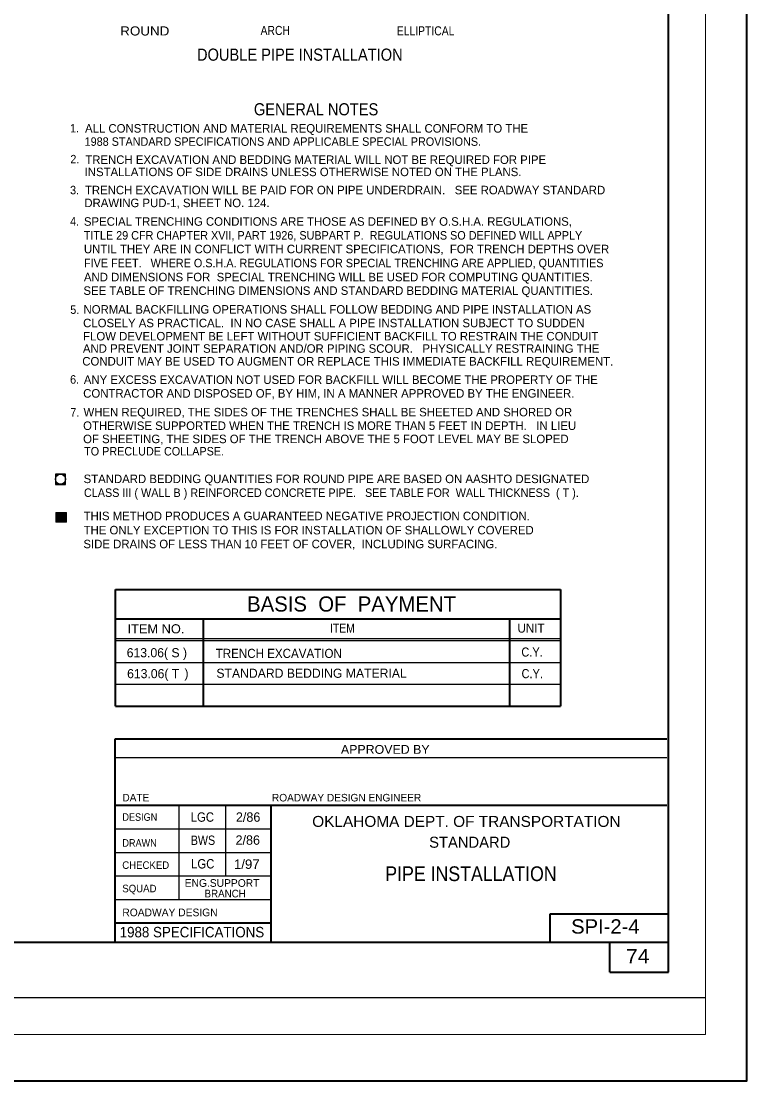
# Model space of a CAD drawing. Extents: x -23 to 389, y -283 to 18.
# Drawn here: x 279.5 to 389, y -282.8 to -122.9 of the extents above; entities that cross this region are included whole.
import ezdxf
from ezdxf.enums import TextEntityAlignment as Align

# ---------------------------------------------------------------- set-up
doc = ezdxf.new("R2010")
doc.units = 0
doc.header["$LTSCALE"] = 0.62
doc.layers.add('1', color=7, linetype='Continuous', lineweight=13)
doc.layers.add('25', color=7, linetype='Continuous', lineweight=25)
doc.layers.add('15', color=7, linetype='Continuous')
doc.layers.add('2', color=7, linetype='Continuous')

msp = doc.modelspace()

# ---------------------------------------------------------------- linework, layer by layer
at = {"layer": '1'}
for p, q in [((382.7082, -275.7896), (382.7082, -20.2533)), ((285.2871, -191.2964), (284.685, -191.2964)), ((285.1563, -191.328), (284.6852, -191.328)), ((285.1053, -191.3597), (284.6855, -191.3597)), ((285.0546, -191.3913), (284.6859, -191.3913)), ((285.0059, -191.4231), (284.6862, -191.4231)), ((284.9713, -191.4548), (284.6865, -191.4548)), ((284.9367, -191.4864), (284.6868, -191.4864)), ((284.9021, -191.5182), (284.6871, -191.5182)), ((284.8713, -191.5497), (284.6874, -191.5497)), ((284.85, -191.5815), (284.6878, -191.5815)), ((284.8286, -191.6132), (284.688, -191.6132)), ((284.8073, -191.6448), (284.6883, -191.6448)), ((284.7861, -191.6766), (284.6887, -191.6766)), ((284.769, -191.7082), (284.689, -191.7082)), ((284.7593, -191.7399), (284.6893, -191.7399)), ((284.7495, -191.7716), (284.6896, -191.7716)), ((284.7398, -191.8032), (284.6899, -191.8032)), ((284.73, -191.8349), (284.6902, -191.8349)), ((284.6947, -191.2827), (284.6947, -191.9235)), ((284.7263, -191.2825), (284.7263, -191.8467)), ((284.758, -191.2824), (284.758, -191.7439)), ((284.7898, -191.2822), (284.7898, -191.6711)), ((284.8214, -191.2821), (284.8214, -191.624)), ((284.8531, -191.282), (284.8531, -191.5769)), ((284.8848, -191.2818), (284.8848, -191.5339)), ((284.9164, -191.2817), (284.9164, -191.5049)), ((284.9482, -191.2817), (284.9482, -191.476)), ((284.9798, -191.2815), (284.9798, -191.4469)), ((285.0115, -191.2813), (285.0115, -191.4182)), ((285.0431, -191.2812), (285.0431, -191.3985)), ((285.0748, -191.281), (285.0748, -191.3788)), ((285.1066, -191.2809), (285.1066, -191.359)), ((285.1382, -191.2808), (285.1382, -191.3393)), ((285.1699, -191.2807), (285.1699, -191.3231)), ((285.2015, -191.2806), (285.2015, -191.3158)), ((285.2333, -191.2803), (285.2333, -191.3087)), ((285.2649, -191.2802), (285.2649, -191.3014)), ((285.2966, -191.2801), (285.2966, -191.2941)), ((285.3283, -191.28), (285.3283, -191.287)), ((285.5774, -191.28), (285.5774, -191.287)), ((285.6091, -191.2801), (285.6091, -191.2941)), ((285.6187, -191.2964), (286.2208, -191.2964)), ((285.6408, -191.2802), (285.6408, -191.3014)), ((285.6725, -191.2803), (285.6725, -191.3087)), ((285.7042, -191.2806), (285.7042, -191.3158)), ((285.7358, -191.2807), (285.7358, -191.3231)), ((285.7494, -191.328), (286.2205, -191.328)), ((285.7675, -191.2808), (285.7675, -191.3393)), ((285.7992, -191.2809), (285.7992, -191.359)), ((285.8004, -191.3597), (286.2203, -191.3597)), ((285.8309, -191.281), (285.8309, -191.3788)), ((285.8512, -191.3913), (286.2198, -191.3913)), ((285.8625, -191.2812), (285.8625, -191.3985)), ((285.8943, -191.2813), (285.8943, -191.4182)), ((285.8998, -191.4231), (286.2196, -191.4231)), ((285.9258, -191.2815), (285.9258, -191.4469)), ((285.9345, -191.4548), (286.2192, -191.4548)), ((285.9576, -191.2817), (285.9576, -191.476)), ((285.9691, -191.4864), (286.2189, -191.4864)), ((285.9893, -191.2817), (285.9893, -191.5049)), ((286.0037, -191.5182), (286.2187, -191.5182)), ((286.0209, -191.2818), (286.0209, -191.5339)), ((286.0344, -191.5497), (286.2183, -191.5497)), ((286.0527, -191.282), (286.0527, -191.5769)), ((286.0558, -191.5815), (286.2179, -191.5815)), ((286.077, -191.6132), (286.2178, -191.6132)), ((286.0843, -191.2821), (286.0843, -191.624)), ((286.0983, -191.6448), (286.2173, -191.6448)), ((286.116, -191.2822), (286.116, -191.6711)), ((286.1197, -191.6766), (286.2171, -191.6766)), ((286.1367, -191.7082), (286.2168, -191.7082)), ((286.1464, -191.7399), (286.2163, -191.7399)), ((286.1477, -191.2824), (286.1477, -191.7439)), ((286.1562, -191.7716), (286.2162, -191.7716)), ((286.1659, -191.8032), (286.2158, -191.8032)), ((286.1758, -191.8349), (286.2154, -191.8349)), ((286.1793, -191.2825), (286.1793, -191.8467)), ((286.2111, -191.2827), (286.2111, -191.9235)), ((284.6888, -192.7729), (285.2626, -192.7729)), ((284.6891, -192.7377), (285.1545, -192.7377)), ((284.6893, -192.7025), (285.0775, -192.7025)), ((284.6895, -192.6672), (285.0275, -192.6672)), ((284.6898, -192.6321), (284.9776, -192.6321)), ((284.6899, -192.5969), (284.94, -192.5969)), ((284.6902, -192.5617), (284.9042, -192.5617)), ((284.7203, -191.8666), (284.6904, -191.8666)), ((284.7106, -191.8982), (284.6904, -191.8982)), ((284.6904, -192.5265), (284.8686, -192.5265)), ((284.6906, -192.4912), (284.8458, -192.4912)), ((284.6907, -192.1041), (284.6933, -192.1041)), ((284.6908, -192.4561), (284.8231, -192.4561)), ((284.691, -192.4209), (284.8004, -192.4209)), ((284.6913, -192.1392), (284.7021, -192.1392)), ((284.6913, -192.3857), (284.7777, -192.3857)), ((284.6915, -192.3505), (284.7621, -192.3505)), ((284.6917, -192.3152), (284.7497, -192.3152)), ((284.6919, -192.1745), (284.7103, -192.1745)), ((284.6919, -192.2801), (284.7374, -192.2801)), ((284.6922, -192.2449), (284.7266, -192.2449)), ((284.6923, -192.2097), (284.7184, -192.2097)), ((284.7148, -192.1942), (284.7148, -192.8063)), ((284.7501, -192.3162), (284.7501, -192.8065)), ((284.7853, -192.3975), (284.7853, -192.8067)), ((284.8205, -192.4521), (284.8205, -192.8069)), ((284.8557, -192.5065), (284.8557, -192.807)), ((284.8908, -192.5487), (284.8908, -192.8072)), ((284.9261, -192.5832), (284.9261, -192.8073)), ((284.9613, -192.6177), (284.9613, -192.8075)), ((284.9965, -192.6453), (284.9965, -192.8077)), ((285.0317, -192.6701), (285.0317, -192.8078)), ((285.0668, -192.695), (285.0668, -192.808)), ((285.1021, -192.715), (285.1021, -192.8082)), ((285.1373, -192.7302), (285.1373, -192.8083)), ((285.1725, -192.7454), (285.1725, -192.8085)), ((285.2077, -192.7602), (285.2077, -192.8087)), ((285.2428, -192.7683), (285.2428, -192.8088)), ((285.2781, -192.7764), (285.2781, -192.809)), ((285.3133, -192.7846), (285.3133, -192.8092)), ((285.3485, -192.7927), (285.3485, -192.8092)), ((285.3837, -192.7942), (285.3837, -192.8094)), ((285.4188, -192.7952), (285.4188, -192.8097)), ((285.4541, -192.7962), (285.4541, -192.8098)), ((285.5718, -192.8044), (285.5718, -192.7974)), ((285.6034, -192.8043), (285.6034, -192.7903)), ((285.613, -192.7881), (286.2151, -192.7881)), ((285.6351, -192.8042), (285.6351, -192.7831)), ((285.6668, -192.8041), (285.6668, -192.7757)), ((285.6984, -192.8038), (285.6984, -192.7686)), ((285.7302, -192.8037), (285.7302, -192.7613)), ((285.7438, -192.7564), (286.2148, -192.7564)), ((285.7618, -192.8037), (285.7618, -192.7452)), ((285.7935, -192.8035), (285.7935, -192.7254)), ((285.7947, -192.7247), (286.2145, -192.7247)), ((285.8253, -192.8034), (285.8253, -192.7056)), ((285.8455, -192.693), (286.2142, -192.693)), ((285.8568, -192.8032), (285.8568, -192.6859)), ((285.8886, -192.803), (285.8886, -192.6662)), ((285.8942, -192.6613), (286.2138, -192.6613)), ((285.9202, -192.8029), (285.9202, -192.6375)), ((285.9288, -192.6297), (286.2135, -192.6297)), ((285.9519, -192.8028), (285.9519, -192.6084)), ((285.9633, -192.598), (286.2133, -192.598)), ((285.9836, -192.8027), (285.9836, -192.5795)), ((285.998, -192.5662), (286.213, -192.5662)), ((286.0153, -192.8026), (286.0153, -192.5505)), ((286.0288, -192.5347), (286.2126, -192.5347)), ((286.047, -192.8024), (286.047, -192.5076)), ((286.0501, -192.5029), (286.2123, -192.5029)), ((286.0713, -192.4713), (286.2121, -192.4713)), ((286.0786, -192.8023), (286.0786, -192.4605)), ((286.0926, -192.4396), (286.2117, -192.4396)), ((286.1103, -192.8021), (286.1103, -192.4133)), ((286.114, -192.4078), (286.2113, -192.4078)), ((286.131, -192.3762), (286.2111, -192.3762)), ((286.1408, -192.3445), (286.2107, -192.3445)), ((286.142, -192.8021), (286.142, -192.3405)), ((286.1504, -192.3129), (286.2105, -192.3129)), ((286.1602, -192.2812), (286.2102, -192.2812)), ((286.1701, -192.2495), (286.2098, -192.2495)), ((286.1737, -192.8019), (286.1737, -192.2377)), ((286.1798, -192.2178), (286.2097, -192.2178)), ((286.1855, -191.8666), (286.2153, -191.8666)), ((286.1895, -192.1861), (286.2097, -192.1861)), ((286.1952, -191.8982), (286.2153, -191.8982)), ((286.2053, -192.8017), (286.2053, -192.1609)), ((284.7373, -197.0792), (286.3629, -197.0792)), ((284.7373, -197.1264), (286.3629, -197.1264)), ((284.7373, -197.1617), (286.3629, -197.1617)), ((284.7373, -197.2089), (286.3629, -197.2089)), ((284.7373, -197.2442), (286.3629, -197.2442)), ((284.7373, -197.2914), (286.3629, -197.2914)), ((284.7373, -197.3267), (286.3629, -197.3267)), ((284.7373, -197.3739), (286.3629, -197.3739)), ((284.7373, -197.4092), (286.3629, -197.4092)), ((284.7373, -197.4564), (286.3629, -197.4564)), ((284.7373, -197.4917), (286.3629, -197.4917)), ((284.7373, -197.5389), (286.3629, -197.5389)), ((284.7373, -197.5742), (286.3629, -197.5742)), ((284.7373, -197.6214), (286.3629, -197.6214)), ((284.7373, -197.6567), (286.3629, -197.6567)), ((284.7373, -197.7039), (286.3629, -197.7039)), ((284.7373, -197.7392), (286.3629, -197.7392)), ((284.7373, -197.7864), (286.3629, -197.7864)), ((284.7373, -197.8217), (286.3629, -197.8217)), ((284.7373, -197.8689), (286.3629, -197.8689)), ((284.7373, -197.9042), (286.3629, -197.9042)), ((284.7373, -197.9514), (286.3629, -197.9514)), ((284.7373, -197.9867), (286.3629, -197.9867)), ((284.7373, -198.0339), (286.3629, -198.0339)), ((284.7373, -198.0692), (286.3629, -198.0692)), ((284.7373, -198.1164), (286.3629, -198.1164)), ((284.7373, -198.1517), (286.3629, -198.1517)), ((284.7373, -198.1989), (286.3629, -198.1989)), ((284.7373, -198.2342), (286.3629, -198.2342)), ((284.756, -197.0586), (284.756, -198.5243)), ((284.7879, -197.0586), (284.7879, -198.5243)), ((284.8385, -197.0586), (284.8385, -198.5243)), ((284.8704, -197.0586), (284.8704, -198.5243)), ((284.921, -197.0586), (284.921, -198.5243)), ((284.9529, -197.0586), (284.9529, -198.5243)), ((285.0035, -197.0586), (285.0035, -198.5243)), ((285.0354, -197.0586), (285.0354, -198.5243)), ((285.086, -197.0586), (285.086, -198.5243)), ((285.1179, -197.0586), (285.1179, -198.5243)), ((285.1685, -197.0586), (285.1685, -198.5243)), ((285.2004, -197.0586), (285.2004, -198.5243)), ((285.251, -197.0586), (285.251, -198.5243)), ((285.2829, -197.0586), (285.2829, -198.5243)), ((285.3335, -197.0586), (285.3335, -198.5243)), ((285.3654, -197.0586), (285.3654, -198.5243)), ((285.416, -197.0586), (285.416, -198.5243)), ((285.4479, -197.0586), (285.4479, -198.5243)), ((285.4985, -197.0586), (285.4985, -198.5243)), ((285.5304, -197.0586), (285.5304, -198.5243)), ((285.581, -197.0586), (285.581, -198.5243)), ((285.6129, -197.0586), (285.6129, -198.5243)), ((285.6635, -197.0586), (285.6635, -198.5243)), ((285.6954, -197.0586), (285.6954, -198.5243)), ((285.746, -197.0586), (285.746, -198.5243)), ((285.7779, -197.0586), (285.7779, -198.5243)), ((285.8285, -197.0586), (285.8285, -198.5243)), ((285.8604, -197.0586), (285.8604, -198.5243)), ((285.911, -197.0586), (285.911, -198.5243)), ((285.9429, -197.0586), (285.9429, -198.5243)), ((285.9935, -197.0586), (285.9935, -198.5243)), ((286.0254, -197.0586), (286.0254, -198.5243)), ((286.076, -197.0586), (286.076, -198.5243)), ((286.1079, -197.0586), (286.1079, -198.5243)), ((286.1585, -197.0586), (286.1585, -198.5243)), ((286.1904, -197.0586), (286.1904, -198.5243)), ((286.241, -197.0586), (286.241, -198.5243)), ((286.2729, -197.0586), (286.2729, -198.5243)), ((286.3235, -197.0586), (286.3235, -198.5243)), ((286.3554, -197.0586), (286.3554, -198.5243)), ((284.7373, -198.2814), (286.3629, -198.2814)), ((284.7373, -198.3167), (286.3629, -198.3167)), ((284.7373, -198.3639), (286.3629, -198.3639)), ((284.7373, -198.3992), (286.3629, -198.3992)), ((284.7373, -198.4464), (286.3629, -198.4464)), ((284.7373, -198.4817), (286.3629, -198.4817)), ((-17.2618, -275.7896), (382.7082, -275.7896))]:
    msp.add_line(p, q, dxfattribs=at)
at = {"layer": '1', "lineweight": 35}
for p, q in [((377.1528, -261.9017), (377.1528, -34.1408)), ((293.7716, -208.6734), (360.8716, -208.6734)), ((293.7716, -226.2734), (293.7716, -208.6734)), ((360.8716, -208.6734), (360.8716, -226.2734)), ((293.7045, -213.0758), (360.8716, -213.0758)), ((306.9716, -213.0734), (306.9716, -226.2734)), ((353.1716, -213.0734), (353.1716, -226.2734)), ((293.7716, -226.2734), (360.8716, -226.2734)), ((16.069, -261.9017), (377.1528, -261.9017))]:
    msp.add_line(p, q, dxfattribs=at)
at = {"layer": '1', "lineweight": 25}
for p, q in [((293.7716, -216.0434), (360.8716, -216.0434)), ((293.7716, -216.3734), (360.8716, -216.3734)), ((293.7716, -219.6734), (360.8716, -219.6734)), ((293.7716, -222.9734), (360.8716, -222.9734)), ((-0.5964, -270.2342), (382.7082, -270.2342))]:
    msp.add_line(p, q, dxfattribs=at)
msp.add_lwpolyline([(284.6845, -192.8117), (286.2228, -192.8117), (286.2228, -191.2733), (284.6844, -191.2734)], close=True, dxfattribs=at)
at = {"layer": '1'}
msp.add_lwpolyline([(284.7373, -198.5243), (286.3629, -198.5243), (286.3629, -197.0586), (284.7373, -197.0586)], close=True, dxfattribs=at)
at = {"layer": '1', "lineweight": 25}
msp.add_circle((285.4535, -192.0358), 0.7552, dxfattribs=at)
at = {"layer": '25', "lineweight": 35}
for p, q in [((293.6736, -231.2425), (293.6736, -261.9017)), ((376.8832, -231.2425), (293.6736, -231.2425)), ((293.6736, -241.2275), (376.8832, -241.2275)), ((317.1973, -241.2275), (317.1973, -261.9017)), ((293.6736, -258.9792), (317.1973, -258.9792)), ((359.2773, -257.6096), (377.1528, -257.6096)), ((359.2773, -261.9017), (359.2773, -257.6096)), ((368.2869, -266.4083), (368.2869, -261.9017)), ((377.1528, -266.4083), (377.1528, -261.9017)), ((368.2869, -266.4083), (377.1528, -266.4083))]:
    msp.add_line(p, q, dxfattribs=at)
at = {"layer": '25'}
for p, q in [((293.6736, -234.0162), (376.8944, -234.0162)), ((303.3044, -241.1921), (303.3044, -255.3933)), ((310.3265, -241.2275), (310.3265, -251.8783)), ((293.6848, -244.7779), (317.2048, -244.7779)), ((293.6848, -248.3279), (317.2048, -248.3279)), ((293.6848, -251.8783), (317.1815, -251.8783)), ((293.6848, -255.4287), (317.1973, -255.4287))]:
    msp.add_line(p, q, dxfattribs=at)
at = {"layer": '25', "lineweight": 35}
msp.add_lwpolyline([(-22.7439, -282.7958), (388.9545, -282.7958), (388.9545, 17.5601), (-22.7439, 17.5601)], close=True, dxfattribs=at)

# ---------------------------------------------------------------- texts
at = {"layer": '1'}
for s, height, width, p in [('ROUND ', 1.375, 1.1, (294.4606, -125.0837)), ('ARCH', 1.375, 0.85, (315.6292, -125.0136)), ('ELLIPTICAL', 1.375, 0.85, (336.1774, -125.067)), ('DOUBLE PIPE INSTALLATION', 1.833, 0.9, (306.0418, -128.889)), ('GENERAL NOTES', 1.833, 0.9, (314.6229, -137.1326)), ('1.', 1.283, 0.95, (286.9056, -139.7131)), ('1988 STANDARD SPECIFICATIONS AND APPLICABLE SPECIAL PROVISIONS.', 1.283, 0.95, (289.0999, -141.7287)), ('2.', 1.283, 0.95, (286.9357, -144.3832)), ('3.', 1.283, 0.95, (286.9056, -149.0467)), ('4.', 1.283, 0.95, (286.9056, -153.7581)), ('TITLE 29 CFR CHAPTER XVII, PART 1926, SUBPART P.  REGULATIONS SO DEFINED WILL APPLY', 1.283, 0.95, (288.9618, -155.8776)), ('FIVE FEET.   WHERE O.S.H.A. REGULATIONS FOR SPECIAL TRENCHING ARE APPLIED, QUANTITIES', 1.283, 0.95, (289.0005, -160.0531)), ('5.', 1.283, 0.95, (286.9357, -167.0877)), ('6.', 1.283, 0.95, (286.9056, -177.6191)), ('7.', 1.283, 0.95, (286.9357, -182.5857)), ('TO PRECLUDE COLLAPSE.', 1.283, 0.95, (289.0189, -188.4501)), ('CLASS III ( WALL B ) REINFORCED CONCRETE PIPE.   SEE TABLE FOR  WALL THICKNESS  ( T ).', 1.283, 0.95, (288.9983, -194.7066)), ('ITEM NO.', 1.375, 1.05, (295.5624, -215.2857)), ('ITEM', 1.375, 0.85, (326.1058, -215.1834)), ('UNIT', 1.375, 0.95, (354.3738, -215.1834)), ('C.Y.', 1.375, 0.9, (354.9623, -218.7903)), ('TRENCH EXCAVATION', 1.375, 0.95, (308.8647, -218.9949)), ('C.Y.', 1.375, 0.9, (354.988, -222.0478))]:
    msp.add_text(s, height=height, dxfattribs=dict(at, width=width)).set_placement(p)
for s, height, p in [('ALL CONSTRUCTION AND MATERIAL REQUIREMENTS SHALL CONFORM TO THE', 1.283, (289.1567, -139.7375)), ('TRENCH EXCAVATION AND BEDDING MATERIAL WILL NOT BE REQUIRED FOR PIPE ', 1.283, (289.1978, -144.4648)), ('INSTALLATIONS OF SIDE DRAINS UNLESS OTHERWISE NOTED ON THE PLANS.', 1.283, (289.0998, -146.3017)), ('TRENCH EXCAVATION WILL BE PAID FOR ON PIPE UNDERDRAIN.   SEE ROADWAY STANDARD ', 1.283, (289.1404, -149.045)), ('DRAWING PUD-1, SHEET NO. 124.', 1.283, (289.0535, -150.9812)), ('SPECIAL TRENCHING CONDITIONS ARE THOSE AS DEFINED BY O.S.H.A. REGULATIONS, ', 1.283, (288.9895, -153.7883)), ('UNTIL THEY ARE IN CONFLICT WITH CURRENT SPECIFICATIONS,  FOR TRENCH DEPTHS OVER', 1.283, (288.9895, -157.9393)), ('AND DIMENSIONS FOR  SPECIAL TRENCHING WILL BE USED FOR COMPUTING QUANTITIES. ', 1.283, (288.9895, -162.17)), ('SEE TABLE OF TRENCHING DIMENSIONS AND STANDARD BEDDING MATERIAL QUANTITIES.', 1.283, (288.9204, -164.2179)), ('NORMAL BACKFILLING OPERATIONS SHALL FOLLOW BEDDING AND PIPE INSTALLATION AS ', 1.283, (288.9274, -167.051)), ('CLOSELY AS PRACTICAL.  IN NO CASE SHALL A PIPE INSTALLATION SUBJECT TO SUDDEN', 1.283, (288.8685, -169.1041)), ('FLOW DEVELOPMENT BE LEFT WITHOUT SUFFICIENT BACKFILL TO RESTRAIN THE CONDUIT', 1.283, (288.8685, -171.0928)), ('AND PREVENT JOINT SEPARATION AND/OR PIPING SCOUR.   PHYSICALLY RESTRAINING THE', 1.283, (288.8389, -172.952)), ('CONDUIT MAY BE USED TO AUGMENT OR REPLACE THIS IMMEDIATE BACKFILL REQUIREMENT.', 1.283, (288.7427, -174.8765)), ('ANY EXCESS EXCAVATION NOT USED FOR BACKFILL WILL BECOME THE PROPERTY OF THE ', 1.283, (288.9753, -177.6577)), ('CONTRACTOR AND DISPOSED OF, BY HIM, IN A MANNER APPROVED BY THE ENGINEER.', 1.283, (288.879, -179.7197)), ('WHEN REQUIRED, THE SIDES OF THE TRENCHES SHALL BE SHEETED AND SHORED OR ', 1.283, (288.9274, -182.5491)), ('OTHERWISE SUPPORTED WHEN THE TRENCH IS MORE THAN 5 FEET IN DEPTH.   IN LIEU', 1.283, (288.8685, -184.6022)), ('OF SHEETING, THE SIDES OF THE TRENCH ABOVE THE 5 FOOT LEVEL MAY BE SLOPED ', 1.283, (288.8685, -186.5909)), ('STANDARD BEDDING QUANTITIES FOR ROUND PIPE ARE BASED ON AASHTO DESIGNATED ', 1.283, (288.9432, -192.6169)), ('THIS METHOD PRODUCES A GUARANTEED NEGATIVE PROJECTION CONDITION.', 1.283, (288.9432, -198.2097)), ('THE ONLY EXCEPTION TO THIS IS FOR INSTALLATION OF SHALLOWLY COVERED ', 1.283, (288.9432, -200.3541)), ('SIDE DRAINS OF LESS THAN 10 FEET OF COVER,  INCLUDING SURFACING.', 1.283, (288.9156, -202.4433)), ('BASIS  OF  PAYMENT', 2.292, (313.5973, -211.9993)), ('613.06( S )', 1.375, (295.4423, -218.8927)), ('613.06( T ', 1.375, (295.5018, -222.0478)), (')', 1.375, (304.1488, -221.9882)), ('STANDARD BEDDING MATERIAL', 1.375, (308.9669, -221.9882))]:
    msp.add_text(s, height=height, dxfattribs=at).set_placement(p)
at = {"layer": '15', "width": 0.9}
msp.add_text('PIPE INSTALLATION', height=2.22, dxfattribs=at).set_placement((334.4394, -252.6608))
at = {"layer": '2'}
for s, width, p in [('SPI-2-4', 1.05, (362.4658, -260.5892)), ('74', 1.1, (370.7349, -265.0682))]:
    msp.add_text(s, height=2.167, dxfattribs=dict(at, width=width)).set_placement(p)
at = {"layer": '25'}
for s, height, width, p in [('APPROVED BY', 1.329, 1.05, (327.7453, -233.4612)), ('DESIGN', 1.139, 0.9, (294.794, -243.5687)), ('OKLAHOMA DEPT. OF TRANSPORTATION', 1.651, 1.05, (323.4186, -244.4867)), ('DRAWN', 1.139, 0.9, (294.794, -247.4737)), ('CHECKED', 1.139, 0.95, (294.7719, -250.8246)), ('SQUAD', 1.139, 0.95, (294.7832, -254.3525)), ('BRANCH', 1.158, 0.95, (307.1811, -255.125)), ('1988 SPECIFICATIONS', 1.583, 0.95, (294.3823, -261.1542))]:
    msp.add_text(s, height=height, dxfattribs=dict(at, width=width)).set_placement(p)
for s, height, p in [('DATE', 1.139, (294.794, -240.6381)), ('ROADWAY DESIGN ENGINEER', 1.139, (317.3451, -240.6456)), ('STANDARD', 1.664, (341.0503, -247.6304)), ('ENG.SUPPORT', 1.158, (304.1873, -253.5292)), ('ROADWAY DESIGN', 1.158, (294.7832, -257.9696))]:
    msp.add_text(s, height=height, dxfattribs=at).set_placement(p)
for s, width, p in [('LGC', 0.9, (306.8543, -243.7122)), ('BWS', 0.85, (306.9402, -247.2082)), ('LGC', 0.9, (306.9116, -250.7613)), ('1/97', 1.05, (313.5537, -250.8187))]:
    msp.add_text(s, height=1.417, dxfattribs=dict(at, width=width)).set_placement(p, align=Align.CENTER)
for p in [(313.7541, -243.7122), (313.6968, -247.1795)]:
    msp.add_text('2/86', height=1.417, dxfattribs=at).set_placement(p, align=Align.CENTER)

doc.saveas('drawing.dxf')
